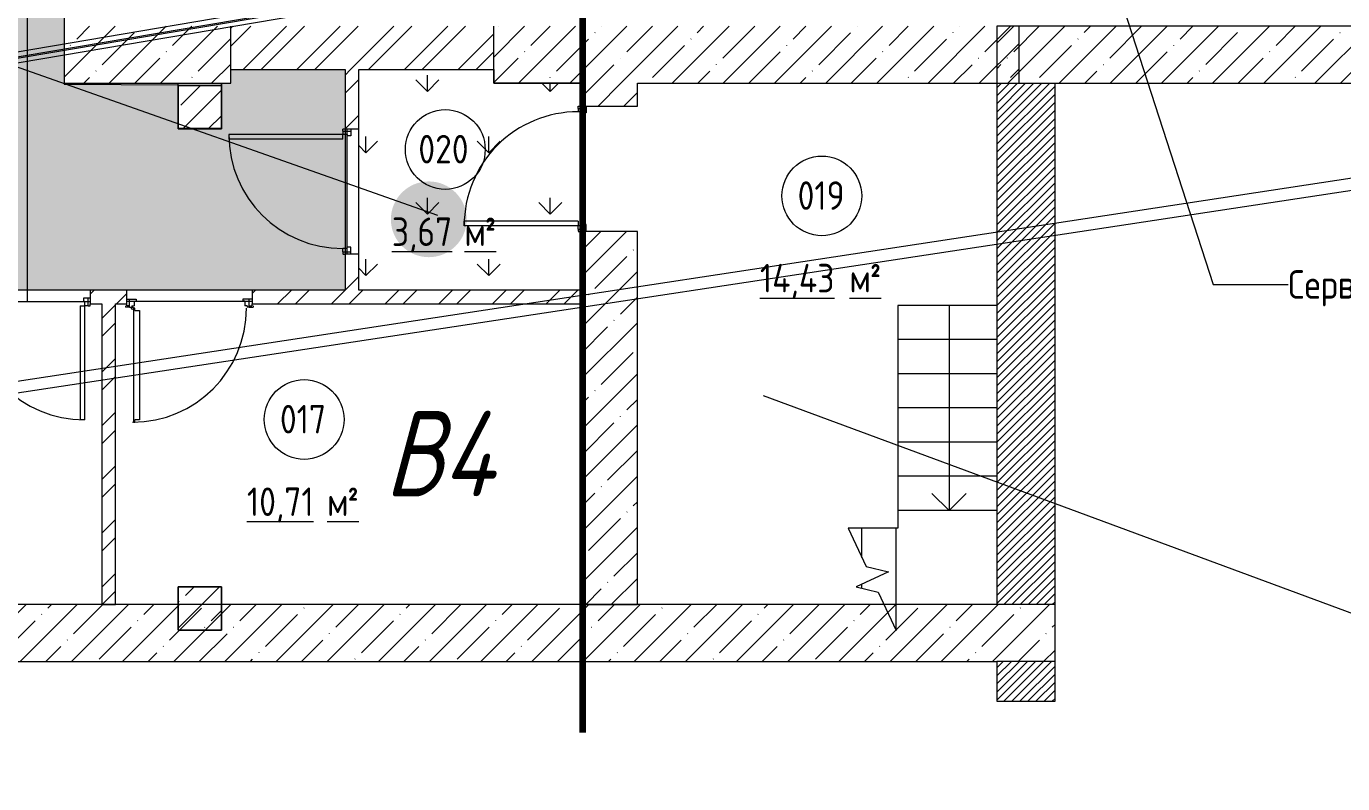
# Model space of a CAD drawing. Header units: millimetres. Extents: x -515342 to 330399, y -224905 to 507333.
# Drawn here: x -322524 to -310974, y -188948 to -182299 of the extents above; entities that cross this region are included whole.
import ezdxf

# ---------------------------------------------------------------- set-up
doc = ezdxf.new("R2010")
doc.units = ezdxf.units.MM
doc.linetypes.add('ASVP_Невидимые', pattern=[5, 3, -2])
doc.linetypes.add('ASVP_Штриховая_ш3 п1_5', pattern=[4.5, 3, -1.5])
doc.layers.get('0').update_dxf_attribs({"lineweight": 0})
for name, color, linetype, lineweight in [('Аннотация', 7, 'Continuous', 0), ('Двери', 7, 'Continuous', 0), ('Лестницы', 7, 'Continuous', 0), ('Линии разделители', 7, 'ASVP_Штриховая_ш3 п1_5', 0), ('Марки помещений', 7, 'Continuous', 0), ('Несущие колонны', 7, 'Continuous', 0), ('Ответы', 4, 'Continuous', 0), ('Перекрытие', 7, 'Continuous', 0), ('Стены внутренние', 7, 'Continuous', 0), ('Стены наружные', 7, 'Continuous', 0), ('Стены несущие', 7, 'Continuous', 0), ('Стены перегородки', 7, 'Continuous', 0), ('Стены штриховка', 7, 'Continuous', 0), ('Стрелки вверх', 7, 'Continuous', 0), ('экспертиза ДУ', 1, 'Continuous', 0), ('экспертиза категории', 1, 'Continuous', 0), ('экспертиза пояснения', 6, 'Continuous', 0), ('экспертиза условные обозначения', 1, 'Continuous', 0)]:
    doc.layers.add(name, color=color, linetype=linetype, lineweight=lineweight)
doc.styles.add('GOST Common_1', font='', dxfattribs={"width": 0.9, "height": 250})
doc.styles.add('GOST Common_2', font='', dxfattribs={"width": 0.9, "height": 250})
doc.styles.add('mytext', font='isocpeur.ttf', dxfattribs={"width": 0.8, "oblique": 14.999978})
doc.styles.get('GOST Common_1').set_extended_font_data('GOST Common')
doc.styles.get('GOST Common_2').set_extended_font_data('GOST Common')
pattern_1 = [(45, (0, 0), (-224.5064, 224.5064), []), (45, (224.5, 0), (-224.5064, 224.5064), [396.875, -79.375, 3.353, -76.022])]
pattern_2 = [(45, (-373662.94, -185274.45), (-224.5064, 224.5064), []), (45, (-373438.43, -185274.45), (-224.5064, 224.5064), [396.875, -79.375, 3.353, -76.022])]
pattern_3 = [(45, (-373662.94, -185274.45), (-235.7317, 235.7317), []), (45, (-373505.78, -185274.45), (-235.7317, 235.7317), [])]
pattern_4 = [(90, (-528066.2, 6791.8), (-538.8154, 538.8154), [142.875, -934.7557]), (45, (-528066.2, 6791.8), (-538.8154, 538.8154), [142.875, -619.125]), (135, (-528066.2, 6791.8), (-538.8154, -538.8154), [142.875, -619.125])]

# ---------------------------------------------------------------- blocks, each defined once
blk = doc.blocks.new('СД_Люблино_Фасады_rvt-1-О_АР_П_-1_-3_000_План -1 этажа')
at = {"layer": 'Стены внутренние'}
h = blk.add_hatch(dxfattribs=at)
h.set_pattern_fill('FP_1', color=256, style=0, pattern_type=2)
h.set_pattern_definition(pattern_1)
h.paths.add_polyline_path([(85825, 2475), (85825, 2975), (84523, 2975), (84523, 2475), (85325, 2475)])
h.paths.add_polyline_path([(83283, 2475), (83283, 2975), (72323, 2975), (72323, 2475), (82464, 2475)])
h.paths.add_polyline_path([(71083, 2475), (71083, 2975), (59655, 2975), (59655, 2475), (70321, 2475)])
h = blk.add_hatch(dxfattribs=at)
h.set_pattern_fill('FP_1', color=256, style=0, pattern_type=2)
h.set_pattern_definition(pattern_1)
h.paths.add_polyline_path([(60165, -2600), (60165, -2100), (41555, -2100), (41555, -2600), (59655, -2600)])
at = {"layer": 'Стены наружные'}
h = blk.add_hatch(dxfattribs=at)
h.set_pattern_fill('FP_6', color=256, style=0, pattern_type=2)
h.set_pattern_definition([(45, (0, 0), (-35.35534, 35.35534), [])])
h.paths.add_polyline_path([(60165, -2950), (60165, -2600), (59655, -2600), (59655, -2950)])
h.paths.add_polyline_path([(60165, -2100), (60165, 2475), (59655, 2475), (59655, -2100)])
at = {"layer": 'Стены несущие'}
for p, q in [((59655, 2975), (59655, 2475)), ((60165, 2975), (59655, 2975)), ((71083, 2975), (60165, 2975)), ((60165, 2475), (71083, 2475)), ((59655, -2100), (48870, -2100)), ((60165, -2600), (60165, -2100)), ((42065, -2600), (59655, -2600))]:
    blk.add_line(p, q, dxfattribs=at)
at = {"layer": 'Стены перегородки'}
for p, q in [((59655, 2475), (59655, -2100)), ((60165, -2100), (60165, 2475)), ((59655, -2600), (59655, -2950)), ((60165, -2950), (60165, -2600)), ((59655, -2950), (60165, -2950))]:
    blk.add_line(p, q, dxfattribs=at)
at = {"layer": 'Стены штриховка'}
for p, q in [((59655, 2475), (60165, 2475)), ((60165, -2100), (59655, -2100)), ((60165, -2600), (59655, -2600))]:
    blk.add_line(p, q, dxfattribs=at)
blk = doc.blocks.new('Колонна несущая_Железобетон_Прямоугольная - АР_Колонна_380x380 мм-V1-О_АР_П_-1_-3_000_План -1 этажа')
at = {"layer": 'Несущие колонны'}
h = blk.add_hatch(dxfattribs=at)
h.set_pattern_fill('FP_4', color=256, style=0, pattern_type=2)
h.set_pattern_definition([(45, (-52660, -2264.94), (-224.5064, 224.5064), []), (45, (-52435.5, -2264.94), (-224.5064, 224.5064), [396.875, -79.375, 3.353, -76.022])])
h.paths.add_polyline_path([(190, -190), (190, 190), (-190, 190), (-190, -190)])
at = {"layer": 'Несущие колонны', "lineweight": 18}
for p, q in [((-190, -190), (-190, 190)), ((-190, 190), (190, 190)), ((190, 190), (-190, 190)), ((-190, 190), (-190, -190)), ((190, 190), (190, -190)), ((190, -190), (190, 190)), ((190, -190), (-190, -190)), ((-190, -190), (190, -190))]:
    blk.add_line(p, q, dxfattribs=at)
blk = doc.blocks.new('Колонна несущая_Железобетон_Прямоугольная - АР_Колонна_380x380 мм-V3-О_АР_П_-1_-3_000_План -1 этажа')
at = {"layer": 'Несущие колонны', "lineweight": 18}
for p, q in [((-190, 190), (190, 190)), ((-190, -190), (-190, 190)), ((190, 190), (190, -190)), ((190, -190), (-190, -190))]:
    blk.add_line(p, q, dxfattribs=at)
blk = doc.blocks.new('Дверь_Деревянная_1 полотно - АР_Дверь_Межкомнатная_1000х2000h_полотно__Г_Пр-10560732-О_АР_П_-1_-3_000_План -1 этажа')
at = {"layer": 'Двери', "lineweight": 18}
for p, q in [((-500, 270), (-500, 1270)), ((-500, 1270), (-460, 1270)), ((-460, 270), (-460, 1270)), ((-530, 270), (-500, 270)), ((-530, 270), (-530, 200)), ((-500, 230), (-500, 270)), ((-460, 270), (-500, 270)), ((530, 270), (500, 270)), ((500, 230), (500, 270)), ((530, 270), (530, 200)), ((-530, 200), (-490, 200)), ((-500, 230), (-490, 230)), ((-490, 200), (-490, 230)), ((500, 230), (490, 230)), ((490, 200), (490, 230)), ((530, 200), (490, 200))]:
    blk.add_line(p, q, dxfattribs=at)
at = {"layer": 'Двери', "linetype": 'ASVP_Невидимые', "lineweight": 18}
for p, q in [((-550, 270), (-550, 250)), ((-530, 270), (-550, 270)), ((530, 270), (550, 270)), ((550, 270), (550, 250)), ((-550, 200), (-530, 200)), ((550, 200), (530, 200))]:
    blk.add_line(p, q, dxfattribs=at)
at = {"layer": 'Двери', "lineweight": 18}
blk.add_arc((-500, 270), 1000, 0, 90, dxfattribs=at)
blk = doc.blocks.new('Дверь_Деревянная_1 полотно - АР_Дверь_Межкомнатная_1000х2000h_полотно__Г_Пр-10560729-О_АР_П_-1_-3_000_План -1 этажа')
at = {"layer": 'Двери', "lineweight": 18}
for p, q in [((-500, 80), (-500, 1080)), ((-500, 1080), (-460, 1080)), ((-460, 80), (-460, 1080)), ((-530, 80), (-500, 80)), ((-530, 80), (-530, 10)), ((-530, 10), (-490, 10)), ((-500, 40), (-500, 80)), ((-460, 80), (-500, 80)), ((-500, 40), (-490, 40)), ((-490, 10), (-490, 40)), ((500, 40), (490, 40)), ((490, 10), (490, 40)), ((530, 10), (490, 10)), ((530, 80), (500, 80)), ((500, 40), (500, 80)), ((530, 80), (530, 10))]:
    blk.add_line(p, q, dxfattribs=at)
at = {"layer": 'Двери', "linetype": 'ASVP_Невидимые', "lineweight": 18}
for p, q in [((-550, 80), (-550, 60)), ((-530, 80), (-550, 80)), ((-550, 10), (-530, 10)), ((530, 80), (550, 80)), ((550, 10), (530, 10)), ((550, 80), (550, 60))]:
    blk.add_line(p, q, dxfattribs=at)
at = {"layer": 'Двери', "lineweight": 18}
blk.add_arc((-500, 80), 1000, 0, 90, dxfattribs=at)
blk = doc.blocks.new('Дверь_Деревянная_1 полотно - АР_Дверь_Межкомнатная_1000х2000h_полотно__Г_Л-10560731-О_АР_П_-1_-3_000_План -1 этажа')
at = {"layer": 'Двери', "lineweight": 18}
for p, q in [((500, 1080), (460, 1080)), ((460, 80), (460, 1080)), ((500, 80), (500, 1080)), ((-530, 80), (-500, 80)), ((-530, 80), (-530, 10)), ((-530, 10), (-490, 10)), ((-500, 40), (-500, 80)), ((-500, 40), (-490, 40)), ((-490, 10), (-490, 40)), ((460, 80), (500, 80)), ((500, 40), (490, 40)), ((490, 10), (490, 40)), ((530, 10), (490, 10)), ((530, 80), (500, 80)), ((500, 40), (500, 80)), ((530, 80), (530, 10))]:
    blk.add_line(p, q, dxfattribs=at)
at = {"layer": 'Двери', "linetype": 'ASVP_Невидимые', "lineweight": 18}
for p, q in [((-550, 80), (-550, 60)), ((-530, 80), (-550, 80)), ((-550, 10), (-530, 10)), ((530, 80), (550, 80)), ((550, 10), (530, 10)), ((550, 80), (550, 60))]:
    blk.add_line(p, q, dxfattribs=at)
at = {"layer": 'Двери', "lineweight": 18}
blk.add_arc((500, 80), 1000, 90, 180, dxfattribs=at)
blk = doc.blocks.new('Дверь_Стальная_Противопожарная_1 полотно - АР_Дверь_EI30_1050х2080h_коробка__Г_Л-10460237-О_АР_П_-1_-3_000_План -1 этажа')
at = {"layer": 'Двери', "lineweight": 18}
for p, q in [((439, 120), (439, 1080)), ((439, 1080), (480, 1080)), ((490, 1100), (480, 1100)), ((480, 1100), (480, 1080)), ((490, 100), (490, 1100)), ((480, 120), (439, 120)), ((480, 120), (480, 100)), ((-560, 80), (-560, 90)), ((-525, 90), (-560, 90)), ((-525, 90), (-505, 90)), ((-525, 90), (-525, 20)), ((-525, 20), (-469, 20)), ((-505, 80), (-505, 90)), ((-505, 80), (-485, 80)), ((-485, 39), (-485, 80)), ((-485, 39), (-469, 39)), ((-469, 20), (-469, 39)), ((485, 39), (469, 39)), ((469, 20), (469, 39)), ((525, 20), (469, 20)), ((480, 100), (490, 100)), ((505, 80), (485, 80)), ((485, 39), (485, 80)), ((525, 90), (505, 90)), ((505, 80), (505, 90)), ((525, 90), (525, 20)), ((525, 90), (560, 90)), ((560, 80), (560, 90))]:
    blk.add_line(p, q, dxfattribs=at)
at = {"layer": 'Двери', "linetype": 'ASVP_Невидимые', "lineweight": 18}
for p, q in [((-550, 80), (-550, 60)), ((-525, 80), (-550, 80)), ((-550, 20), (-525, 20)), ((525, 80), (550, 80)), ((550, 20), (525, 20)), ((550, 80), (550, 60))]:
    blk.add_line(p, q, dxfattribs=at)
at = {"layer": 'Двери', "lineweight": 18}
blk.add_circle((500, 100), 10, dxfattribs=at)
blk.add_arc((500, 100), 1000, 90, 180, dxfattribs=at)
blk = doc.blocks.new('ASVP_Марка_Помещение_ДваЗначения - Номер Площадь-685795-О_АР_П_-1_-3_000_План -1 этажа')
at = {"layer": 'Марки помещений'}
blk.add_circle((0, 0), 3.5, dxfattribs=at)

msp = doc.modelspace()

# ---------------------------------------------------------------- hatches: boundary and pattern name
at = {"layer": 'Несущие колонны'}
h = msp.add_hatch(dxfattribs=at)
h.set_pattern_fill('FP_1', color=256, style=0, pattern_type=2)
h.set_pattern_definition(pattern_2)
h.paths.add_polyline_path([(-320812.9357, -187599.5103), (-320812.9357, -187219.5103), (-321192.9357, -187219.5103), (-321192.9357, -187599.5103)])
at = {"layer": 'Стены внутренние'}
h = msp.add_hatch(dxfattribs=at)
h.set_pattern_fill('FP_1', color=256, style=0, pattern_type=2)
h.set_pattern_definition(pattern_2)
h.paths.add_polyline_path([(-320729.5118, -182799.4503), (-320729.5118, -182299.4503), (-322192.9357, -182299.4503), (-322192.9357, -182799.4503)])
h = msp.add_hatch(dxfattribs=at)
h.set_pattern_fill('FP_2', color=256, style=0, pattern_type=2)
h.set_pattern_definition(pattern_3)
h.paths.add_polyline_path([(-318422.9357, -182679.4503), (-318422.9357, -182299.4503), (-320729.5118, -182299.4503), (-320729.5118, -182679.4503), (-318953.8114, -182679.4503)])
h = msp.add_hatch(dxfattribs=at)
h.set_pattern_fill('FP_1', color=256, style=0, pattern_type=2)
h.set_pattern_definition(pattern_2)
h.paths.add_polyline_path([(-313932.9357, -182799.4503), (-313812.9357, -182799.4503), (-313812.9357, -182299.4503), (-318422.9357, -182299.4503), (-318422.9357, -182799.4503), (-317162.9357, -182799.4503)])
h = msp.add_hatch(dxfattribs=at)
h.set_pattern_fill('FP_2', color=256, style=0, pattern_type=2)
h.set_pattern_definition(pattern_3)
h.paths.add_polyline_path([(-319607.9357, -184614.4503), (-319607.9357, -184299.5103), (-319727.9357, -184299.5103), (-319727.9357, -184614.4503)])
h.paths.add_polyline_path([(-319607.9357, -183199.5103), (-319607.9357, -182679.4503), (-319727.9357, -182679.4503), (-319727.9357, -183199.5103)])
h = msp.add_hatch(dxfattribs=at)
h.set_pattern_fill('FP_1', color=256, style=0, pattern_type=2)
h.set_pattern_definition(pattern_2)
h.paths.add_polyline_path([(-317219.1507, -187374.4503), (-317162.9357, -187374.4503), (-317162.9357, -184099.5103), (-317662.9357, -184099.5103), (-317662.9357, -187374.4503)])
h.paths.add_polyline_path([(-317219.1507, -182999.5103), (-317162.9357, -182999.5103), (-317162.9357, -182799.4503), (-317662.9357, -182799.4503), (-317662.9357, -182999.5103)])
h = msp.add_hatch(dxfattribs=at)
h.set_pattern_fill('FP_2', color=256, style=0, pattern_type=2)
h.set_pattern_definition(pattern_3)
h.paths.add_polyline_path([(-317662.9357, -184734.4503), (-317662.9357, -184614.4503), (-320542.9357, -184614.4503), (-320542.9357, -184734.4503), (-318953.8114, -184734.4503)])
h.paths.add_polyline_path([(-321962.9357, -184734.4503), (-321642.9357, -184734.4503), (-321642.9357, -184614.4503), (-321962.9357, -184614.4503)])
h.paths.add_polyline_path([(-323062.9357, -184734.4503), (-323062.9357, -184614.4503), (-324282.9357, -184614.4503), (-324282.9357, -184734.4503), (-324157.7933, -184734.4503)])
h = msp.add_hatch(dxfattribs=at)
h.set_pattern_fill('FP_2', color=256, style=0, pattern_type=2)
h.set_pattern_definition(pattern_3)
h.paths.add_polyline_path([(-321742.9357, -187374.4503), (-321742.9357, -184734.4503), (-321862.9357, -184734.4503), (-321862.9357, -187374.4503)])
at = {"layer": 'экспертиза ДУ', "lineweight": 0}
h = msp.add_hatch(color=5, dxfattribs=at)
edge = h.paths.add_edge_path()
edge.add_arc((-318992.942, -183993.5239), 332.544, 0, 360)
at = {"layer": 'экспертиза условные обозначения', "transparency": 33554687}
h = msp.add_hatch(dxfattribs=at)
h.set_pattern_fill('GRASS', color=3, scale=30)
h.set_pattern_definition(pattern_4)
h.paths.add_polyline_path([(-371747.9357, -176269.4503), (-371722.9357, -176269.4503), (-371722.9357, -175916.9503), (-370222.9357, -175916.9503), (-370222.9357, -176269.4503), (-322192.9357, -176269.4503), (-322192.9357, -182806.5759), (-321192.9357, -182814.5103), (-321192.9357, -183194.5103), (-320812.9357, -183194.5103), (-320812.9357, -182799.4503), (-320729.5118, -182799.4503), (-320729.5118, -182679.4503), (-319727.9357, -182679.4503), (-319727.9357, -184614.4503), (-324282.9357, -184614.4503), (-324282.9357, -178419.4503), (-357557.9357, -178419.4503), (-357557.9357, -178679.4503), (-371747.9357, -178679.4503)])
h = msp.add_hatch(dxfattribs=at)
h.set_pattern_fill('GRASS', color=4, scale=30)
h.set_pattern_definition(pattern_4)
h.paths.add_polyline_path([(-319607.9357, -184614.4503), (-319607.9357, -182679.4503), (-318422.9357, -182679.4503), (-318422.9357, -182794.5103), (-317662.9357, -182794.5103), (-317662.9357, -184614.4503)])

# ---------------------------------------------------------------- linework, layer by layer
at = {"layer": 'Аннотация'}
for p, q in [((-313587.7062, -179994.0424), (-312110.5531, -184565.2324)), ((-312110.5531, -184565.2324), (-311451.8227, -184565.2324))]:
    msp.add_line(p, q, dxfattribs=at)
at = {"layer": 'Лестницы'}
for p, q in [((-314007.9357, -184749.5103), (-314877.471, -184749.5103)), ((-314877.471, -184749.5103), (-314877.471, -185049.5103)), ((-314007.9357, -184749.5103), (-314877.471, -184749.5103)), ((-314877.471, -185049.5103), (-314877.471, -185349.5103)), ((-314007.9357, -185049.5103), (-314877.471, -185049.5103)), ((-314007.9357, -185049.5103), (-314877.471, -185049.5103)), ((-314877.471, -185349.5103), (-314877.471, -185649.5103)), ((-314007.9357, -185349.5103), (-314877.471, -185349.5103)), ((-314007.9357, -185349.5103), (-314877.471, -185349.5103)), ((-314877.471, -185649.5103), (-314877.471, -185949.5103)), ((-314007.9357, -185649.5103), (-314877.471, -185649.5103)), ((-314007.9357, -185649.5103), (-314877.471, -185649.5103)), ((-314877.471, -185949.5103), (-314877.471, -186249.5103)), ((-314007.9357, -185949.5103), (-314877.471, -185949.5103)), ((-314007.9357, -185949.5103), (-314877.471, -185949.5103)), ((-314877.471, -186249.5103), (-314877.471, -186549.5103)), ((-314007.9357, -186249.5103), (-314877.471, -186249.5103)), ((-314007.9357, -186249.5103), (-314877.471, -186249.5103)), ((-314877.471, -186549.5103), (-314877.471, -186704.5103)), ((-314007.9357, -186549.5103), (-314877.471, -186549.5103)), ((-314007.9357, -186549.5103), (-314877.471, -186549.5103)), ((-315192.0064, -186704.5103), (-315311.6833, -186704.5103)), ((-315311.6833, -186704.5103), (-315154.6721, -187041.2218)), ((-314892.0064, -186704.5103), (-315192.0064, -186704.5103)), ((-315192.0064, -186961.1582), (-315192.0064, -186704.5103)), ((-315192.0064, -186961.1582), (-315192.0064, -186704.5103)), ((-314877.471, -186704.5103), (-314892.0064, -186704.5103)), ((-314892.0064, -187604.5103), (-314892.0064, -186704.5103)), ((-314892.0064, -187604.5103), (-314892.0064, -186704.5103)), ((-314960.2342, -187088.4762), (-315243.4554, -187220.5444)), ((-315154.6721, -187041.2218), (-314960.2342, -187088.4762)), ((-315243.4554, -187220.5444), (-315049.0176, -187267.7987)), ((-315192.0064, -187233.0481), (-315192.0064, -187196.5533)), ((-315192.0064, -187233.0481), (-315192.0064, -187196.5533)), ((-315049.0176, -187267.7987), (-314892.0064, -187604.5103))]:
    msp.add_line(p, q, dxfattribs=at)
at = {"layer": 'Линии разделители'}
for p, q in [((-321192.9357, -182819.5103), (-321192.9357, -182799.4503)), ((-320812.9357, -182819.5103), (-320812.9357, -182799.4503))]:
    msp.add_line(p, q, dxfattribs=at)
at = {"layer": 'Несущие колонны'}
for p, q in [((-320812.9357, -187219.5103), (-321192.9357, -187219.5103)), ((-321192.9357, -187219.5103), (-321192.9357, -187599.5103)), ((-320812.9357, -187599.5103), (-320812.9357, -187219.5103)), ((-321192.9357, -187599.5103), (-320812.9357, -187599.5103))]:
    msp.add_line(p, q, dxfattribs=at)
at = {"layer": 'Ответы', "lineweight": 90}
msp.add_lwpolyline([(-321313.8641, -168091.349), (-321313.8641, -172047.2492), (-318468.8967, -172047.2492), (-318468.8967, -176062.901), (-317644.1771, -176062.901), (-317644.1771, -188498.8286)], dxfattribs=at)
at = {"layer": 'Ответы'}
for points in [[(-322512.9357, -184709.4503), (-322512.9357, -177136.8892), (-373428.3322, -177581.9139)], [(-322512.9357, -184709.4503), (-322512.9357, -177136.8892), (-271767.9357, -177466.9503)]]:
    msp.add_lwpolyline(points, dxfattribs=at)
at = {"layer": 'Перекрытие'}
for p, q in [((-321192.9357, -182819.5103), (-321192.9357, -182799.4503)), ((-320812.9357, -182799.4503), (-320812.9357, -182819.5103)), ((-317642.9357, -182999.5103), (-317642.9357, -184099.5103)), ((-319707.9357, -184299.5103), (-319707.9357, -183199.5103)), ((-323062.9357, -184714.4503), (-321962.9357, -184714.4503)), ((-320542.9357, -184714.4503), (-321642.9357, -184714.4503))]:
    msp.add_line(p, q, dxfattribs=at)
at = {"layer": 'Стены несущие'}
for p, q in [((-322192.9357, -182299.4503), (-322192.9357, -182799.4503)), ((-318422.9357, -182799.4503), (-318422.9357, -182299.4503)), ((-313812.9357, -182799.4503), (-313812.9357, -182299.4503)), ((-320729.5118, -182799.4503), (-320729.5118, -182679.4503)), ((-320729.5118, -182679.4503), (-319727.9357, -182679.4503)), ((-319607.9357, -182679.4503), (-318422.9357, -182679.4503)), ((-322192.9357, -182799.4503), (-320729.5118, -182799.4503)), ((-318422.9357, -182799.4503), (-317662.9357, -182799.4503)), ((-317662.9357, -182799.4503), (-317662.9357, -182999.5103)), ((-317162.9357, -182799.4503), (-313812.9357, -182799.4503)), ((-317162.9357, -182999.5103), (-317162.9357, -182799.4503)), ((-317662.9357, -182999.5103), (-317162.9357, -182999.5103)), ((-317162.9357, -184099.5103), (-317662.9357, -184099.5103)), ((-317662.9357, -184099.5103), (-317662.9357, -184614.4503)), ((-317162.9357, -187374.4503), (-317162.9357, -184099.5103)), ((-317662.9357, -184734.4503), (-317662.9357, -187374.4503)), ((-317662.9357, -187374.4503), (-317162.9357, -187374.4503))]:
    msp.add_line(p, q, dxfattribs=at)
at = {"layer": 'Стены перегородки'}
for p, q in [((-319727.9357, -182679.4503), (-319727.9357, -183199.5103)), ((-319607.9357, -183199.5103), (-319607.9357, -182679.4503)), ((-319727.9357, -183199.5103), (-319607.9357, -183199.5103)), ((-319727.9357, -184299.5103), (-319727.9357, -184614.4503)), ((-319607.9357, -184299.5103), (-319727.9357, -184299.5103)), ((-319607.9357, -184614.4503), (-319607.9357, -184299.5103)), ((-321642.9357, -184614.4503), (-321962.9357, -184614.4503)), ((-321962.9357, -184614.4503), (-321962.9357, -184734.4503)), ((-321642.9357, -184734.4503), (-321642.9357, -184614.4503)), ((-319727.9357, -184614.4503), (-320542.9357, -184614.4503)), ((-320542.9357, -184614.4503), (-320542.9357, -184734.4503)), ((-317662.9357, -184614.4503), (-319607.9357, -184614.4503)), ((-321962.9357, -184734.4503), (-321862.9357, -184734.4503)), ((-321862.9357, -184734.4503), (-321862.9357, -187374.4503)), ((-321742.9357, -184734.4503), (-321642.9357, -184734.4503)), ((-321742.9357, -187374.4503), (-321742.9357, -184734.4503)), ((-320542.9357, -184734.4503), (-317662.9357, -184734.4503)), ((-321862.9357, -187374.4503), (-321742.9357, -187374.4503))]:
    msp.add_line(p, q, dxfattribs=at)
at = {"layer": 'Стены штриховка'}
for p, q in [((-320729.5118, -182679.4503), (-320729.5118, -182299.4503)), ((-317662.9357, -184734.4503), (-317662.9357, -184614.4503))]:
    msp.add_line(p, q, dxfattribs=at)
at = {"layer": 'Стрелки вверх'}
for p, q in [((-314427.471, -184749.5103), (-314427.471, -185049.5103)), ((-314427.471, -185049.5103), (-314427.471, -185349.5103)), ((-314427.471, -185349.5103), (-314427.471, -185649.5103)), ((-314427.471, -185649.5103), (-314427.471, -185949.5103)), ((-314427.471, -185949.5103), (-314427.471, -186249.5103)), ((-314427.471, -186249.5103), (-314427.471, -186549.5103)), ((-314427.471, -186549.5103), (-314577.471, -186399.5103)), ((-314427.471, -186549.5103), (-314277.471, -186399.5103))]:
    msp.add_line(p, q, dxfattribs=at)
at = {"layer": 'экспертиза ДУ', "elevation": 0}
for points in [[(-318913.3541, -183960.4759), (-483183.0248, -126036.853)], [(-312311.795, -180776.7047), (-488305.5791, -210666.1805), (-311437.9693, -180674.637)]]:
    msp.add_lwpolyline(points, dxfattribs=at)
at = {"layer": 'экспертиза ДУ'}
for points in [[(-306476.4678, -179891.5851), (-488305.5791, -210666.1805)], [(-488305.5791, -210666.1805), (-307350.2935, -179993.6528)], [(-289917.9308, -180437.7335), (-488305.5791, -210666.1805), (-288937.6231, -180405.8137)]]:
    msp.add_lwpolyline(points, dxfattribs=at)
at = {"layer": 'экспертиза пояснения'}
msp.add_lwpolyline([(-282444.6139, -197979.2833), (-316054.7784, -185544.5664)], dxfattribs=at)
at = {"layer": 'экспертиза условные обозначения', "color": 3}
msp.add_lwpolyline([(-371747.9357, -176269.4503), (-371722.9357, -176269.4503), (-371722.9357, -175916.9503), (-370222.9357, -175916.9503), (-370222.9357, -176269.4503), (-322192.9357, -176269.4503), (-322192.9357, -182806.5759), (-321192.9357, -182814.5103), (-321192.9357, -183194.5103), (-320812.9357, -183194.5103), (-320812.9357, -182799.4503), (-320729.5118, -182799.4503), (-320729.5118, -182679.4503), (-319727.9357, -182679.4503), (-319727.9357, -184614.4503), (-324282.9357, -184614.4503), (-324282.9357, -178419.4503), (-357557.9357, -178419.4503), (-357557.9357, -178679.4503), (-371747.9357, -178679.4503), (-371747.9357, -176269.4503)], dxfattribs=at)
at = {"layer": 'экспертиза условные обозначения', "color": 4}
msp.add_lwpolyline([(-319607.9357, -184614.4503), (-319607.9357, -182679.4503), (-318422.9357, -182679.4503), (-318422.9357, -182794.5103), (-317662.9357, -182794.5103), (-317662.9357, -184614.4503), (-319607.9357, -184614.4503)], dxfattribs=at)

# ---------------------------------------------------------------- block references
msp.add_blockref('СД_Люблино_Фасады_rvt-1-О_АР_П_-1_-3_000_План -1 этажа', (-373662.9357, -185274.4503))
at = {"layer": 'Двери'}
for name, p, rotation in [('Дверь_Деревянная_1 полотно - АР_Дверь_Межкомнатная_1000х2000h_полотно__Г_Пр-10560732-О_АР_П_-1_-3_000_План -1 этажа', (-317412.9357, -183549.5103), 89.99999999999986), ('Дверь_Деревянная_1 полотно - АР_Дверь_Межкомнатная_1000х2000h_полотно__Г_Л-10560731-О_АР_П_-1_-3_000_План -1 этажа', (-319667.9357, -183749.5103), 90), ('Дверь_Деревянная_1 полотно - АР_Дверь_Межкомнатная_1000х2000h_полотно__Г_Пр-10560729-О_АР_П_-1_-3_000_План -1 этажа', (-322512.9357, -184674.4503), 180), ('Дверь_Стальная_Противопожарная_1 полотно - АР_Дверь_EI30_1050х2080h_коробка__Г_Л-10460237-О_АР_П_-1_-3_000_План -1 этажа', (-321092.9357, -184674.4503), 180)]:
    msp.add_blockref(name, p, dxfattribs=dict(at, rotation=rotation))
at = {"layer": 'Марки помещений', "xscale": 99.99999999999993, "yscale": 99.99999999999993, "zscale": 99.99999999999993}
for p in [(-318848.3052, -183380.6738), (-315543.7902, -183788.0748), (-320086.7987, -185750.7853)]:
    msp.add_blockref('ASVP_Марка_Помещение_ДваЗначения - Номер Площадь-685795-О_АР_П_-1_-3_000_План -1 этажа', p, dxfattribs=at)
at = {"layer": 'Несущие колонны'}
for name, p in [('Колонна несущая_Железобетон_Прямоугольная - АР_Колонна_380x380 мм-V1-О_АР_П_-1_-3_000_План -1 этажа', (-321002.9357, -183009.5103)), ('Колонна несущая_Железобетон_Прямоугольная - АР_Колонна_380x380 мм-V3-О_АР_П_-1_-3_000_План -1 этажа', (-321002.9357, -187409.5103))]:
    msp.add_blockref(name, p, dxfattribs=at)

# ---------------------------------------------------------------- texts
at = {"layer": 'Аннотация', "insert": (-311451.8227, -184440.2324), "char_height": 250, "width": 1746.075375, "attachment_point": 1, "style": 'GOST Common_1'}
msp.add_mtext('Сервисный', dxfattribs=at)
at = {"layer": 'Марки помещений', "char_height": 250, "attachment_point": 1}
for s, insert, width, style in [('020', (-319084.5625, -183252.9487), 584.430187, 'GOST Common_1'), ('019', (-315756.1975, -183660.3497), 526.708687, 'GOST Common_1'), ('\\L3,67 ', (-319317.1987, -183977.4792), 772.025062, 'GOST Common_1'), ('\\L\\fGOST Common|b0|i0|c238|p34|;\\W.9;\\L²', (-318501.6206, -183977.4792), 165.949312, 'GOST Common_2'), ('\\L\\fGOST Common|b0|i0|c204|p34|;\\W.9;\\Lм', (-318680.2143, -183977.4792), 216.455625, 'GOST Common_1'), ('\\L14,43 ', (-316087.3837, -184384.8802), 952.40475, 'GOST Common_1'), ('\\L\\fGOST Common|b0|i0|c204|p34|;\\W.9;\\Lм', (-315301.5712, -184384.8802), 216.455625, 'GOST Common_1'), ('\\L\\fGOST Common|b0|i0|c238|p34|;\\W.9;\\L²', (-315122.9774, -184384.8802), 165.949312, 'GOST Common_2'), ('017', (-320299.206, -185623.0602), 526.708687, 'GOST Common_1'), ('\\L10,71 ', (-320588.5422, -186347.5907), 851.392125, 'GOST Common_1'), ('\\L\\fGOST Common|b0|i0|c204|p34|;\\W.9;\\Lм', (-319886.0734, -186347.5907), 216.455625, 'GOST Common_1'), ('\\L\\fGOST Common|b0|i0|c238|p34|;\\W.9;\\L²', (-319707.4797, -186347.5907), 165.949312, 'GOST Common_2')]:
    msp.add_mtext(s, dxfattribs=dict(at, insert=insert, width=width, style=style))
at = {"layer": 'экспертиза категории', "lineweight": 50, "insert": (-319381.4824, -185675.6222), "char_height": 750, "attachment_point": 1, "style": 'mytext'}
msp.add_mtext_dynamic_manual_height_columns('В4', width=2459.427233, gutter_width=17359.7713, heights=[0], dxfattribs=at)

doc.saveas('drawing.dxf')
